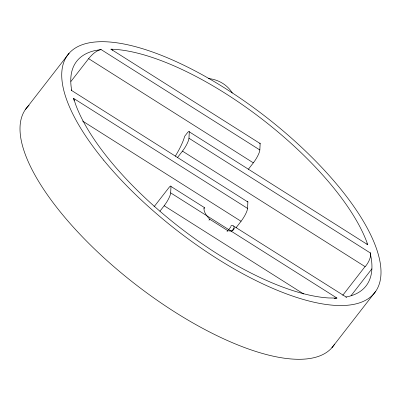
<?xml version="1.0" encoding="UTF-8"?>
<svg xmlns="http://www.w3.org/2000/svg" width="401" height="401" viewBox="0 0 401 401"><rect width="100%" height="100%" fill="white"/><g stroke="black" fill="none" stroke-linecap="round" stroke-linejoin="round"><path stroke-width="0.6" d="M159.939 211.192L164.164 205.748A10.987 2.561 -57.7 0 0 170.666 192.876L170.986 186.46L204.41 207.603A18.316 6.802 37.8 0 0 209.718 219.237L227.783 230.665A18.316 6.802 37.8 0 0 233.908 226.259L346.624 297.347M177.473 157.553L182.465 151.122A10.987 2.561 -57.7 0 0 188.966 138.25L189.292 131.834L367.762 244.725L367 242.585A183.157 68.015 37.8 0 0 259.913 117.483A183.157 68.015 37.8 0 0 113.744 49.288L110.942 49.173L260.159 143.558L259.838 149.974A10.987 2.561 -57.7 0 1 253.337 162.846L248.344 169.282M236.064 227.718L241.056 221.282A10.987 2.561 -57.7 0 0 247.552 208.41L247.878 201.994L71.734 90.576L71.418 88.721A183.157 68.015 37.8 0 1 94.887 50.601L101.082 49.554L259.838 149.974M204.41 207.603L203.909 208.54M25.288 109.689L69.132 53.208M70.962 81.428L88.631 58.661C91.919 54.742 95.879 50.631 101.082 49.554M154.049 206.791L168.986 187.543A3.664 0.852 -57.7 0 1 170.986 186.46M208.961 220.214L209.718 219.237M227.026 231.643L227.783 230.665M228.5 229.898L230.951 226.74M231.728 231.151L234.129 228.059M342.75 295.306L365.03 266.6L182.465 151.122M351.03 295.717L371.882 268.845M331.868 347.792L375.712 291.311M334.123 298.555L336.94 298.053L170.666 192.876M345.878 297.071L347.817 296.66A183.157 68.015 37.8 0 0 371.286 258.535L370.158 252.856L188.966 138.25M336.94 298.053L328.96 297.973A183.157 68.015 37.8 0 1 182.791 229.778A183.157 68.015 37.8 0 1 75.704 104.676L73.614 98.385L247.552 208.41M110.942 49.173L111.959 49.498L112.335 50.32M88.631 58.661L253.337 162.846M82.646 121.087L241.056 221.282M164.164 205.748L303.682 293.998M208.54 78.536A30.817 27.699 2.9 0 1 232.309 93.012M334.624 344.103A194.149 72.1 37.8 0 1 133.979 283.186A194.149 72.1 37.8 0 1 29.083 105.247M175.297 156.19A29.303 6.827 -57.7 0 0 184.671 136.285L187.287 132.916A3.664 0.852 -57.7 0 1 189.292 131.834M230.781 226.139A3.719 2.13 -68.4 0 1 233.778 226.405M370.369 252.595A11.053 4.566 -58.4 0 1 365.075 266.805M73.614 98.39A11.163 5.308 -64.7 0 1 74.135 100.611M259.607 143.212A3.664 0.852 -57.7 0 1 260.159 143.558M366.609 243.978A3.739 1.774 -64.7 0 1 367.722 244.77M247.171 201.743A3.664 0.852 -57.7 0 1 247.878 201.994M71.193 89.974A3.679 1.283 -62.1 0 1 71.694 90.631M103.633 160.139A194.149 72.1 37.8 0 0 373.572 294.053A194.149 72.1 37.8 0 0 186.851 66.701A194.149 72.1 37.8 0 0 103.633 160.139"/></g></svg>
